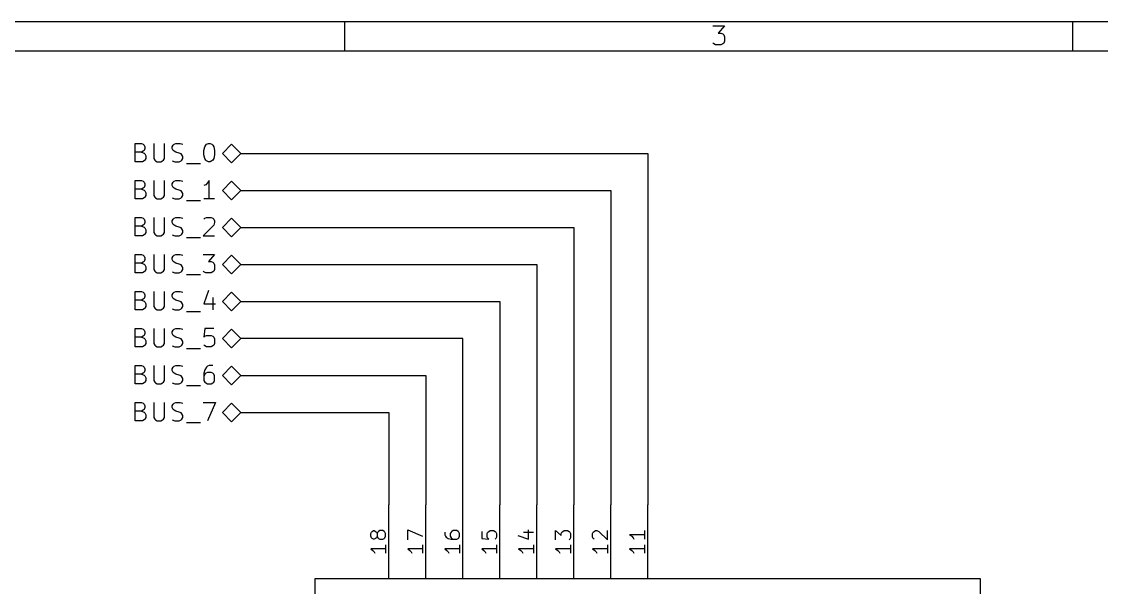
# Model space of a CAD drawing. Extents: x 0.4 to 11.3, y -7.9 to -0.4.
# Drawn here: x 3.457 to 6.377, y -1.923 to -0.394 of the extents above; entities that cross this region are included whole.
import ezdxf

# ---------------------------------------------------------------- set-up
doc = ezdxf.new("R2010")
doc.units = 0
doc.header["$MEASUREMENT"] = 0
for name, color, linetype in [('BROWN2', 54, 'CONTINUOUS'), ('GREEN3', 91, 'CONTINUOUS'), ('LYELLOW', 51, 'CONTINUOUS'), ('RED2', 1, 'CONTINUOUS'), ('RED3', 11, 'CONTINUOUS')]:
    doc.layers.add(name, color=color, linetype=linetype)

msp = doc.modelspace()

# ---------------------------------------------------------------- linework, layer by layer
at = {"layer": 'BROWN2', "linetype": 'CONTINUOUS'}
for p, q in [((3.7646, -0.7728), (3.7646, -0.7228)), ((3.7646, -0.7228), (3.7812, -0.7228)), ((3.7812, -0.7228), (3.786, -0.7252)), ((3.786, -0.7252), (3.7884, -0.7276)), ((3.7884, -0.7276), (3.7908, -0.7323)), ((3.8146, -0.7228), (3.8146, -0.7633)), ((3.8431, -0.7633), (3.8431, -0.7228)), ((3.8646, -0.7323), (3.867, -0.7276)), ((3.867, -0.7276), (3.8693, -0.7252)), ((3.8693, -0.7252), (3.8741, -0.7228)), ((3.8741, -0.7228), (3.886, -0.7228)), ((3.886, -0.7228), (3.8932, -0.7252)), ((3.9527, -0.7323), (3.9551, -0.7276)), ((3.9551, -0.7276), (3.9574, -0.7252)), ((3.9574, -0.7252), (3.9622, -0.7228)), ((3.9622, -0.7228), (3.967, -0.7228)), ((3.967, -0.7228), (3.9717, -0.7252)), ((3.9717, -0.7252), (3.9741, -0.7276)), ((3.9741, -0.7276), (3.9765, -0.7323)), ((4.025, -0.725), (4, -0.75)), ((4.05, -0.75), (4.025, -0.725)), ((3.7812, -0.7466), (3.7646, -0.7466)), ((3.786, -0.7442), (3.7812, -0.7466)), ((3.7812, -0.7466), (3.7884, -0.749)), ((3.7884, -0.7419), (3.786, -0.7442)), ((3.7908, -0.7371), (3.7884, -0.7419)), ((3.7884, -0.749), (3.7908, -0.7514)), ((3.7908, -0.7323), (3.7908, -0.7371)), ((3.7908, -0.7514), (3.7931, -0.7561)), ((3.7931, -0.7561), (3.7931, -0.7633)), ((3.8646, -0.7371), (3.8646, -0.7323)), ((3.867, -0.7419), (3.8646, -0.7371)), ((3.8693, -0.7442), (3.867, -0.7419)), ((3.8741, -0.7466), (3.8693, -0.7442)), ((3.8836, -0.749), (3.8741, -0.7466)), ((3.8884, -0.7514), (3.8836, -0.749)), ((3.8908, -0.7538), (3.8884, -0.7514)), ((3.8932, -0.7585), (3.8908, -0.7538)), ((3.8932, -0.7633), (3.8932, -0.7585)), ((3.9503, -0.7419), (3.9527, -0.7323)), ((3.9503, -0.7538), (3.9503, -0.7419)), ((3.9527, -0.7633), (3.9503, -0.7538)), ((3.9765, -0.7323), (3.9789, -0.7419)), ((3.9789, -0.7538), (3.9765, -0.7633)), ((3.9789, -0.7419), (3.9789, -0.7538)), ((4, -0.75), (4.025, -0.775)), ((4.025, -0.775), (4.05, -0.75)), ((3.7836, -0.7728), (3.7646, -0.7728)), ((3.7884, -0.7704), (3.7836, -0.7728)), ((3.7908, -0.768), (3.7884, -0.7704)), ((3.7931, -0.7633), (3.7908, -0.768)), ((3.8146, -0.7633), (3.817, -0.768)), ((3.817, -0.768), (3.8193, -0.7704)), ((3.8193, -0.7704), (3.8241, -0.7728)), ((3.8241, -0.7728), (3.8336, -0.7728)), ((3.8336, -0.7728), (3.8384, -0.7704)), ((3.8384, -0.7704), (3.8408, -0.768)), ((3.8408, -0.768), (3.8431, -0.7633)), ((3.8646, -0.7704), (3.8717, -0.7728)), ((3.8717, -0.7728), (3.8836, -0.7728)), ((3.8836, -0.7728), (3.8884, -0.7704)), ((3.8884, -0.7704), (3.8908, -0.768)), ((3.8908, -0.768), (3.8932, -0.7633)), ((3.9027, -0.7776), (3.9408, -0.7776)), ((3.9551, -0.768), (3.9527, -0.7633)), ((3.9574, -0.7704), (3.9551, -0.768)), ((3.9622, -0.7728), (3.9574, -0.7704)), ((3.967, -0.7728), (3.9622, -0.7728)), ((3.9717, -0.7704), (3.967, -0.7728)), ((3.9741, -0.768), (3.9717, -0.7704)), ((3.9765, -0.7633), (3.9741, -0.768)), ((3.7646, -0.8728), (3.7646, -0.8228)), ((3.7646, -0.8228), (3.7812, -0.8228)), ((3.7812, -0.8466), (3.7646, -0.8466)), ((3.7812, -0.8228), (3.786, -0.8252)), ((3.786, -0.8442), (3.7812, -0.8466)), ((3.7812, -0.8466), (3.7884, -0.849)), ((3.786, -0.8252), (3.7884, -0.8276)), ((3.7884, -0.8419), (3.786, -0.8442)), ((3.7884, -0.8276), (3.7908, -0.8323)), ((3.7908, -0.8371), (3.7884, -0.8419)), ((3.7908, -0.8323), (3.7908, -0.8371)), ((3.8146, -0.8228), (3.8146, -0.8633)), ((3.8431, -0.8633), (3.8431, -0.8228)), ((3.8646, -0.8323), (3.867, -0.8276)), ((3.8646, -0.8371), (3.8646, -0.8323)), ((3.867, -0.8419), (3.8646, -0.8371)), ((3.867, -0.8276), (3.8693, -0.8252)), ((3.8693, -0.8442), (3.867, -0.8419)), ((3.8693, -0.8252), (3.8741, -0.8228)), ((3.8741, -0.8466), (3.8693, -0.8442)), ((3.8741, -0.8228), (3.886, -0.8228)), ((3.8836, -0.849), (3.8741, -0.8466)), ((3.886, -0.8228), (3.8932, -0.8252)), ((3.9551, -0.8347), (3.9503, -0.8371)), ((3.9598, -0.8299), (3.9551, -0.8347)), ((3.9646, -0.8228), (3.9598, -0.8299)), ((3.9646, -0.8728), (3.9646, -0.8228)), ((4.025, -0.825), (4, -0.85)), ((4.05, -0.85), (4.025, -0.825)), ((3.7836, -0.8728), (3.7646, -0.8728)), ((3.7884, -0.8704), (3.7836, -0.8728)), ((3.7884, -0.849), (3.7908, -0.8514)), ((3.7908, -0.868), (3.7884, -0.8704)), ((3.7908, -0.8514), (3.7931, -0.8561)), ((3.7931, -0.8633), (3.7908, -0.868)), ((3.7931, -0.8561), (3.7931, -0.8633)), ((3.8146, -0.8633), (3.817, -0.868)), ((3.817, -0.868), (3.8193, -0.8704)), ((3.8193, -0.8704), (3.8241, -0.8728)), ((3.8241, -0.8728), (3.8336, -0.8728)), ((3.8336, -0.8728), (3.8384, -0.8704)), ((3.8384, -0.8704), (3.8408, -0.868)), ((3.8408, -0.868), (3.8431, -0.8633)), ((3.8646, -0.8704), (3.8717, -0.8728)), ((3.8717, -0.8728), (3.8836, -0.8728)), ((3.8884, -0.8514), (3.8836, -0.849)), ((3.8836, -0.8728), (3.8884, -0.8704)), ((3.8908, -0.8538), (3.8884, -0.8514)), ((3.8884, -0.8704), (3.8908, -0.868)), ((3.8932, -0.8585), (3.8908, -0.8538)), ((3.8908, -0.868), (3.8932, -0.8633)), ((3.8932, -0.8633), (3.8932, -0.8585)), ((3.9789, -0.8728), (3.9503, -0.8728)), ((4, -0.85), (4.025, -0.875)), ((4.025, -0.875), (4.05, -0.85)), ((3.9027, -0.8776), (3.9408, -0.8776)), ((3.7646, -0.9728), (3.7646, -0.9228)), ((3.7646, -0.9228), (3.7812, -0.9228)), ((3.7812, -0.9228), (3.786, -0.9252)), ((3.786, -0.9252), (3.7884, -0.9276)), ((3.7884, -0.9276), (3.7908, -0.9323)), ((3.7908, -0.9323), (3.7908, -0.9371)), ((3.8146, -0.9228), (3.8146, -0.9633)), ((3.8431, -0.9633), (3.8431, -0.9228)), ((3.8646, -0.9323), (3.867, -0.9276)), ((3.8646, -0.9371), (3.8646, -0.9323)), ((3.867, -0.9276), (3.8693, -0.9252)), ((3.8693, -0.9252), (3.8741, -0.9228)), ((3.8741, -0.9228), (3.886, -0.9228)), ((3.886, -0.9228), (3.8932, -0.9252)), ((3.9503, -0.9276), (3.9527, -0.9252)), ((3.9527, -0.9252), (3.9574, -0.9228)), ((3.9574, -0.9228), (3.9693, -0.9228)), ((3.9693, -0.9228), (3.9741, -0.9252)), ((3.9741, -0.9252), (3.9765, -0.9276)), ((3.9765, -0.9276), (3.9789, -0.9323)), ((3.9789, -0.9323), (3.9789, -0.9371)), ((4.025, -0.925), (4, -0.95)), ((4.05, -0.95), (4.025, -0.925)), ((3.7812, -0.9466), (3.7646, -0.9466)), ((3.786, -0.9442), (3.7812, -0.9466)), ((3.7812, -0.9466), (3.7884, -0.949)), ((3.7884, -0.9419), (3.786, -0.9442)), ((3.7908, -0.9371), (3.7884, -0.9419)), ((3.7884, -0.949), (3.7908, -0.9514)), ((3.7908, -0.9514), (3.7931, -0.9561)), ((3.7931, -0.9633), (3.7908, -0.968)), ((3.7931, -0.9561), (3.7931, -0.9633)), ((3.8146, -0.9633), (3.817, -0.968)), ((3.8408, -0.968), (3.8431, -0.9633)), ((3.867, -0.9419), (3.8646, -0.9371)), ((3.8693, -0.9442), (3.867, -0.9419)), ((3.8741, -0.9466), (3.8693, -0.9442)), ((3.8836, -0.949), (3.8741, -0.9466)), ((3.8884, -0.9514), (3.8836, -0.949)), ((3.8908, -0.9538), (3.8884, -0.9514)), ((3.8932, -0.9585), (3.8908, -0.9538)), ((3.8908, -0.968), (3.8932, -0.9633)), ((3.8932, -0.9633), (3.8932, -0.9585)), ((3.9765, -0.9442), (3.9479, -0.9728)), ((3.9789, -0.9371), (3.9765, -0.9442)), ((4, -0.95), (4.025, -0.975)), ((4.025, -0.975), (4.05, -0.95)), ((3.7836, -0.9728), (3.7646, -0.9728)), ((3.7884, -0.9704), (3.7836, -0.9728)), ((3.7908, -0.968), (3.7884, -0.9704)), ((3.817, -0.968), (3.8193, -0.9704)), ((3.8193, -0.9704), (3.8241, -0.9728)), ((3.8241, -0.9728), (3.8336, -0.9728)), ((3.8336, -0.9728), (3.8384, -0.9704)), ((3.8384, -0.9704), (3.8408, -0.968)), ((3.8646, -0.9704), (3.8717, -0.9728)), ((3.8717, -0.9728), (3.8836, -0.9728)), ((3.8836, -0.9728), (3.8884, -0.9704)), ((3.8884, -0.9704), (3.8908, -0.968)), ((3.9027, -0.9776), (3.9408, -0.9776)), ((3.9479, -0.9728), (3.9789, -0.9728)), ((3.7646, -1.0728), (3.7646, -1.0228)), ((3.7646, -1.0228), (3.7812, -1.0228)), ((3.7812, -1.0466), (3.7646, -1.0466)), ((3.7812, -1.0228), (3.786, -1.0252)), ((3.786, -1.0442), (3.7812, -1.0466)), ((3.7812, -1.0466), (3.7884, -1.049)), ((3.786, -1.0252), (3.7884, -1.0276)), ((3.7884, -1.0419), (3.786, -1.0442)), ((3.7884, -1.0276), (3.7908, -1.0323)), ((3.7908, -1.0371), (3.7884, -1.0419)), ((3.7884, -1.049), (3.7908, -1.0514)), ((3.7908, -1.0323), (3.7908, -1.0371)), ((3.8146, -1.0228), (3.8146, -1.0633)), ((3.8431, -1.0633), (3.8431, -1.0228)), ((3.8646, -1.0323), (3.867, -1.0276)), ((3.8646, -1.0371), (3.8646, -1.0323)), ((3.867, -1.0419), (3.8646, -1.0371)), ((3.867, -1.0276), (3.8693, -1.0252)), ((3.8693, -1.0442), (3.867, -1.0419)), ((3.8693, -1.0252), (3.8741, -1.0228)), ((3.8741, -1.0466), (3.8693, -1.0442)), ((3.8741, -1.0228), (3.886, -1.0228)), ((3.8836, -1.049), (3.8741, -1.0466)), ((3.8884, -1.0514), (3.8836, -1.049)), ((3.886, -1.0228), (3.8932, -1.0252)), ((3.9479, -1.0228), (3.9789, -1.0228)), ((3.9789, -1.0228), (3.9622, -1.0419)), ((3.9622, -1.0419), (3.9693, -1.0419)), ((3.9693, -1.0419), (3.9741, -1.0442)), ((3.9741, -1.0442), (3.9765, -1.0466)), ((3.9765, -1.0466), (3.9789, -1.0514)), ((4.025, -1.025), (4, -1.05)), ((4, -1.05), (4.025, -1.075)), ((4.05, -1.05), (4.025, -1.025)), ((4.025, -1.075), (4.05, -1.05)), ((3.7836, -1.0728), (3.7646, -1.0728)), ((3.7884, -1.0704), (3.7836, -1.0728)), ((3.7908, -1.068), (3.7884, -1.0704)), ((3.7908, -1.0514), (3.7931, -1.0561)), ((3.7931, -1.0633), (3.7908, -1.068)), ((3.7931, -1.0561), (3.7931, -1.0633)), ((3.8146, -1.0633), (3.817, -1.068)), ((3.817, -1.068), (3.8193, -1.0704)), ((3.8193, -1.0704), (3.8241, -1.0728)), ((3.8241, -1.0728), (3.8336, -1.0728)), ((3.8336, -1.0728), (3.8384, -1.0704)), ((3.8384, -1.0704), (3.8408, -1.068)), ((3.8408, -1.068), (3.8431, -1.0633)), ((3.8646, -1.0704), (3.8717, -1.0728)), ((3.8717, -1.0728), (3.8836, -1.0728)), ((3.8836, -1.0728), (3.8884, -1.0704)), ((3.8908, -1.0538), (3.8884, -1.0514)), ((3.8884, -1.0704), (3.8908, -1.068)), ((3.8932, -1.0585), (3.8908, -1.0538)), ((3.8908, -1.068), (3.8932, -1.0633)), ((3.8932, -1.0633), (3.8932, -1.0585)), ((3.9027, -1.0776), (3.9408, -1.0776)), ((3.9503, -1.0704), (3.9479, -1.068)), ((3.9551, -1.0728), (3.9503, -1.0704)), ((3.9693, -1.0728), (3.9551, -1.0728)), ((3.9741, -1.0704), (3.9693, -1.0728)), ((3.9765, -1.068), (3.9741, -1.0704)), ((3.9789, -1.0633), (3.9765, -1.068)), ((3.9789, -1.0514), (3.9789, -1.0633)), ((3.7646, -1.1728), (3.7646, -1.1228)), ((3.7646, -1.1228), (3.7812, -1.1228)), ((3.7812, -1.1228), (3.786, -1.1252)), ((3.786, -1.1252), (3.7884, -1.1276)), ((3.7884, -1.1276), (3.7908, -1.1323)), ((3.7908, -1.1371), (3.7884, -1.1419)), ((3.7908, -1.1323), (3.7908, -1.1371)), ((3.8146, -1.1228), (3.8146, -1.1633)), ((3.8431, -1.1633), (3.8431, -1.1228)), ((3.8646, -1.1323), (3.867, -1.1276)), ((3.8646, -1.1371), (3.8646, -1.1323)), ((3.867, -1.1419), (3.8646, -1.1371)), ((3.867, -1.1276), (3.8693, -1.1252)), ((3.8693, -1.1252), (3.8741, -1.1228)), ((3.8741, -1.1228), (3.886, -1.1228)), ((3.886, -1.1228), (3.8932, -1.1252)), ((3.9622, -1.1204), (3.9503, -1.1561)), ((4.025, -1.125), (4, -1.15)), ((4.05, -1.15), (4.025, -1.125)), ((3.7812, -1.1466), (3.7646, -1.1466)), ((3.786, -1.1442), (3.7812, -1.1466)), ((3.7812, -1.1466), (3.7884, -1.149)), ((3.7884, -1.1419), (3.786, -1.1442)), ((3.7884, -1.149), (3.7908, -1.1514)), ((3.7908, -1.1514), (3.7931, -1.1561)), ((3.7931, -1.1633), (3.7908, -1.168)), ((3.7931, -1.1561), (3.7931, -1.1633)), ((3.8146, -1.1633), (3.817, -1.168)), ((3.8408, -1.168), (3.8431, -1.1633)), ((3.8693, -1.1442), (3.867, -1.1419)), ((3.8741, -1.1466), (3.8693, -1.1442)), ((3.8836, -1.149), (3.8741, -1.1466)), ((3.8884, -1.1514), (3.8836, -1.149)), ((3.8908, -1.1538), (3.8884, -1.1514)), ((3.8932, -1.1585), (3.8908, -1.1538)), ((3.8908, -1.168), (3.8932, -1.1633)), ((3.8932, -1.1633), (3.8932, -1.1585)), ((3.9503, -1.1561), (3.9812, -1.1561)), ((3.9741, -1.1395), (3.9741, -1.1728)), ((4, -1.15), (4.025, -1.175)), ((4.025, -1.175), (4.05, -1.15)), ((3.7836, -1.1728), (3.7646, -1.1728)), ((3.7884, -1.1704), (3.7836, -1.1728)), ((3.7908, -1.168), (3.7884, -1.1704)), ((3.817, -1.168), (3.8193, -1.1704)), ((3.8193, -1.1704), (3.8241, -1.1728)), ((3.8241, -1.1728), (3.8336, -1.1728)), ((3.8336, -1.1728), (3.8384, -1.1704)), ((3.8384, -1.1704), (3.8408, -1.168)), ((3.8646, -1.1704), (3.8717, -1.1728)), ((3.8717, -1.1728), (3.8836, -1.1728)), ((3.8836, -1.1728), (3.8884, -1.1704)), ((3.8884, -1.1704), (3.8908, -1.168)), ((3.9027, -1.1776), (3.9408, -1.1776)), ((3.7646, -1.2728), (3.7646, -1.2228)), ((3.7646, -1.2228), (3.7812, -1.2228)), ((3.7812, -1.2228), (3.786, -1.2252)), ((3.786, -1.2252), (3.7884, -1.2276)), ((3.8146, -1.2228), (3.8146, -1.2633)), ((3.8431, -1.2633), (3.8431, -1.2228)), ((3.867, -1.2276), (3.8693, -1.2252)), ((3.8693, -1.2252), (3.8741, -1.2228)), ((3.8741, -1.2228), (3.886, -1.2228)), ((3.886, -1.2228), (3.8932, -1.2252)), ((3.9527, -1.2228), (3.9503, -1.2466)), ((3.9765, -1.2228), (3.9527, -1.2228)), ((4.025, -1.225), (4, -1.25)), ((4.05, -1.25), (4.025, -1.225)), ((3.7812, -1.2466), (3.7646, -1.2466)), ((3.786, -1.2442), (3.7812, -1.2466)), ((3.7812, -1.2466), (3.7884, -1.249)), ((3.7884, -1.2419), (3.786, -1.2442)), ((3.7884, -1.2276), (3.7908, -1.2323)), ((3.7908, -1.2371), (3.7884, -1.2419)), ((3.7884, -1.249), (3.7908, -1.2514)), ((3.7908, -1.2323), (3.7908, -1.2371)), ((3.7908, -1.2514), (3.7931, -1.2561)), ((3.8646, -1.2323), (3.867, -1.2276)), ((3.8646, -1.2371), (3.8646, -1.2323)), ((3.867, -1.2419), (3.8646, -1.2371)), ((3.8693, -1.2442), (3.867, -1.2419)), ((3.8741, -1.2466), (3.8693, -1.2442)), ((3.8836, -1.249), (3.8741, -1.2466)), ((3.8884, -1.2514), (3.8836, -1.249)), ((3.8908, -1.2538), (3.8884, -1.2514)), ((3.8932, -1.2585), (3.8908, -1.2538)), ((3.9503, -1.2466), (3.9527, -1.2442)), ((3.9527, -1.2442), (3.9574, -1.2419)), ((3.9574, -1.2419), (3.9693, -1.2419)), ((3.9693, -1.2419), (3.9741, -1.2442)), ((3.9741, -1.2442), (3.9765, -1.2466)), ((3.9765, -1.2466), (3.9789, -1.2514)), ((3.9789, -1.2514), (3.9789, -1.2633)), ((4, -1.25), (4.025, -1.275)), ((4.025, -1.275), (4.05, -1.25)), ((3.7836, -1.2728), (3.7646, -1.2728)), ((3.7884, -1.2704), (3.7836, -1.2728)), ((3.7908, -1.268), (3.7884, -1.2704)), ((3.7931, -1.2633), (3.7908, -1.268)), ((3.7931, -1.2561), (3.7931, -1.2633)), ((3.8146, -1.2633), (3.817, -1.268)), ((3.817, -1.268), (3.8193, -1.2704)), ((3.8193, -1.2704), (3.8241, -1.2728)), ((3.8241, -1.2728), (3.8336, -1.2728)), ((3.8336, -1.2728), (3.8384, -1.2704)), ((3.8384, -1.2704), (3.8408, -1.268)), ((3.8408, -1.268), (3.8431, -1.2633)), ((3.8646, -1.2704), (3.8717, -1.2728)), ((3.8717, -1.2728), (3.8836, -1.2728)), ((3.8836, -1.2728), (3.8884, -1.2704)), ((3.8884, -1.2704), (3.8908, -1.268)), ((3.8908, -1.268), (3.8932, -1.2633)), ((3.8932, -1.2633), (3.8932, -1.2585)), ((3.9027, -1.2776), (3.9408, -1.2776)), ((3.9527, -1.2704), (3.9503, -1.268)), ((3.9574, -1.2728), (3.9527, -1.2704)), ((3.9693, -1.2728), (3.9574, -1.2728)), ((3.9741, -1.2704), (3.9693, -1.2728)), ((3.9765, -1.268), (3.9741, -1.2704)), ((3.9789, -1.2633), (3.9765, -1.268)), ((3.7646, -1.3728), (3.7646, -1.3228)), ((3.7646, -1.3228), (3.7812, -1.3228)), ((3.7812, -1.3228), (3.786, -1.3252)), ((3.786, -1.3252), (3.7884, -1.3276)), ((3.7884, -1.3419), (3.786, -1.3442)), ((3.7884, -1.3276), (3.7908, -1.3323)), ((3.7908, -1.3371), (3.7884, -1.3419)), ((3.7908, -1.3323), (3.7908, -1.3371)), ((3.8146, -1.3228), (3.8146, -1.3633)), ((3.8431, -1.3633), (3.8431, -1.3228)), ((3.8646, -1.3323), (3.867, -1.3276)), ((3.8646, -1.3371), (3.8646, -1.3323)), ((3.867, -1.3419), (3.8646, -1.3371)), ((3.867, -1.3276), (3.8693, -1.3252)), ((3.8693, -1.3442), (3.867, -1.3419)), ((3.8693, -1.3252), (3.8741, -1.3228)), ((3.8741, -1.3228), (3.886, -1.3228)), ((3.886, -1.3228), (3.8932, -1.3252)), ((3.9527, -1.3347), (3.9503, -1.3442)), ((3.9574, -1.3276), (3.9527, -1.3347)), ((3.9598, -1.3419), (3.9551, -1.3442)), ((3.9598, -1.3252), (3.9574, -1.3276)), ((3.9646, -1.3228), (3.9598, -1.3252)), ((3.9693, -1.3419), (3.9598, -1.3419)), ((3.9741, -1.3228), (3.9646, -1.3228)), ((3.9741, -1.3442), (3.9693, -1.3419)), ((4.025, -1.325), (4, -1.35)), ((4.05, -1.35), (4.025, -1.325)), ((3.7812, -1.3466), (3.7646, -1.3466)), ((3.786, -1.3442), (3.7812, -1.3466)), ((3.7812, -1.3466), (3.7884, -1.349)), ((3.7884, -1.3704), (3.7836, -1.3728)), ((3.7884, -1.349), (3.7908, -1.3514)), ((3.7908, -1.368), (3.7884, -1.3704)), ((3.7908, -1.3514), (3.7931, -1.3561)), ((3.7931, -1.3633), (3.7908, -1.368)), ((3.7931, -1.3561), (3.7931, -1.3633)), ((3.8146, -1.3633), (3.817, -1.368)), ((3.817, -1.368), (3.8193, -1.3704)), ((3.8193, -1.3704), (3.8241, -1.3728)), ((3.8336, -1.3728), (3.8384, -1.3704)), ((3.8384, -1.3704), (3.8408, -1.368)), ((3.8408, -1.368), (3.8431, -1.3633)), ((3.8646, -1.3704), (3.8717, -1.3728)), ((3.8741, -1.3466), (3.8693, -1.3442)), ((3.8836, -1.349), (3.8741, -1.3466)), ((3.8884, -1.3514), (3.8836, -1.349)), ((3.8836, -1.3728), (3.8884, -1.3704)), ((3.8908, -1.3538), (3.8884, -1.3514)), ((3.8884, -1.3704), (3.8908, -1.368)), ((3.8932, -1.3585), (3.8908, -1.3538)), ((3.8908, -1.368), (3.8932, -1.3633)), ((3.8932, -1.3633), (3.8932, -1.3585)), ((3.9503, -1.3442), (3.9503, -1.3633)), ((3.9527, -1.3466), (3.9503, -1.3514)), ((3.9503, -1.3633), (3.9527, -1.368)), ((3.9551, -1.3442), (3.9527, -1.3466)), ((3.9527, -1.368), (3.9551, -1.3704)), ((3.9551, -1.3704), (3.9598, -1.3728)), ((3.9693, -1.3728), (3.9741, -1.3704)), ((3.9765, -1.3466), (3.9741, -1.3442)), ((3.9741, -1.3704), (3.9765, -1.368)), ((3.9789, -1.3514), (3.9765, -1.3466)), ((3.9765, -1.368), (3.9789, -1.3633)), ((3.9789, -1.3633), (3.9789, -1.3514)), ((4, -1.35), (4.025, -1.375)), ((4.025, -1.375), (4.05, -1.35)), ((3.7836, -1.3728), (3.7646, -1.3728)), ((3.8241, -1.3728), (3.8336, -1.3728)), ((3.8717, -1.3728), (3.8836, -1.3728)), ((3.9027, -1.3776), (3.9408, -1.3776)), ((3.9598, -1.3728), (3.9693, -1.3728)), ((3.7646, -1.4728), (3.7646, -1.4228)), ((3.7646, -1.4228), (3.7812, -1.4228)), ((3.7812, -1.4228), (3.786, -1.4252)), ((3.786, -1.4252), (3.7884, -1.4276)), ((3.7884, -1.4276), (3.7908, -1.4323)), ((3.8146, -1.4228), (3.8146, -1.4633)), ((3.8431, -1.4633), (3.8431, -1.4228)), ((3.8646, -1.4323), (3.867, -1.4276)), ((3.867, -1.4276), (3.8693, -1.4252)), ((3.8693, -1.4252), (3.8741, -1.4228)), ((3.8741, -1.4228), (3.886, -1.4228)), ((3.886, -1.4228), (3.8932, -1.4252)), ((3.9479, -1.4228), (3.9812, -1.4228)), ((3.9812, -1.4228), (3.9598, -1.4728)), ((4.025, -1.425), (4, -1.45)), ((4.05, -1.45), (4.025, -1.425)), ((3.7812, -1.4466), (3.7646, -1.4466)), ((3.786, -1.4442), (3.7812, -1.4466)), ((3.7812, -1.4466), (3.7884, -1.449)), ((3.7884, -1.4419), (3.786, -1.4442)), ((3.7908, -1.4371), (3.7884, -1.4419)), ((3.7884, -1.449), (3.7908, -1.4514)), ((3.7908, -1.4323), (3.7908, -1.4371)), ((3.7908, -1.4514), (3.7931, -1.4561)), ((3.7931, -1.4561), (3.7931, -1.4633)), ((3.8646, -1.4371), (3.8646, -1.4323)), ((3.867, -1.4419), (3.8646, -1.4371)), ((3.8693, -1.4442), (3.867, -1.4419)), ((3.8741, -1.4466), (3.8693, -1.4442)), ((3.8836, -1.449), (3.8741, -1.4466)), ((3.8884, -1.4514), (3.8836, -1.449)), ((3.8908, -1.4538), (3.8884, -1.4514)), ((3.8932, -1.4585), (3.8908, -1.4538)), ((3.8932, -1.4633), (3.8932, -1.4585)), ((4, -1.45), (4.025, -1.475)), ((4.025, -1.475), (4.05, -1.45)), ((3.7836, -1.4728), (3.7646, -1.4728)), ((3.7884, -1.4704), (3.7836, -1.4728)), ((3.7908, -1.468), (3.7884, -1.4704)), ((3.7931, -1.4633), (3.7908, -1.468)), ((3.8146, -1.4633), (3.817, -1.468)), ((3.817, -1.468), (3.8193, -1.4704)), ((3.8193, -1.4704), (3.8241, -1.4728)), ((3.8241, -1.4728), (3.8336, -1.4728)), ((3.8336, -1.4728), (3.8384, -1.4704)), ((3.8384, -1.4704), (3.8408, -1.468)), ((3.8408, -1.468), (3.8431, -1.4633)), ((3.8646, -1.4704), (3.8717, -1.4728)), ((3.8717, -1.4728), (3.8836, -1.4728)), ((3.8836, -1.4728), (3.8884, -1.4704)), ((3.8884, -1.4704), (3.8908, -1.468)), ((3.8908, -1.468), (3.8932, -1.4633)), ((3.9027, -1.4776), (3.9408, -1.4776))]:
    msp.add_line(p, q, dxfattribs=at)
at = {"layer": 'GREEN3', "linetype": 'CONTINUOUS'}
for p, q in [((4.05, -0.75), (5.15, -0.75)), ((5.15, -0.75), (5.15, -1.7)), ((4.05, -0.85), (5.05, -0.85)), ((5.05, -0.85), (5.05, -1.7)), ((4.05, -0.95), (4.95, -0.95)), ((4.95, -0.95), (4.95, -1.7)), ((4.05, -1.05), (4.85, -1.05)), ((4.85, -1.05), (4.85, -1.7)), ((4.05, -1.15), (4.75, -1.15)), ((4.75, -1.15), (4.75, -1.7)), ((4.65, -1.25), (4.05, -1.25)), ((4.65, -1.7), (4.65, -1.25)), ((4.05, -1.35), (4.55, -1.35)), ((4.55, -1.35), (4.55, -1.7)), ((4.05, -1.45), (4.45, -1.45)), ((4.45, -1.45), (4.45, -1.7))]:
    msp.add_line(p, q, dxfattribs=at)
at = {"layer": 'LYELLOW', "linetype": 'CONTINUOUS'}
for p, q in [((6.05, -1.9), (4.25, -1.9)), ((4.25, -1.9), (4.25, -2.9)), ((6.05, -2.9), (6.05, -1.9))]:
    msp.add_line(p, q, dxfattribs=at)
at = {"layer": 'RED2', "linetype": 'CONTINUOUS'}
for p, q in [((0.3937, -0.3937), (11.2993, -0.3937)), ((4.3307, -0.4724), (4.3307, -0.3937)), ((5.3262, -0.4053), (5.3578, -0.4053)), ((5.3578, -0.4053), (5.3408, -0.4248)), ((6.2992, -0.4724), (6.2992, -0.3937)), ((5.3408, -0.4248), (5.3481, -0.4248)), ((5.3481, -0.4248), (5.353, -0.4272)), ((5.353, -0.4272), (5.3554, -0.4296)), ((5.3554, -0.4296), (5.3578, -0.4345)), ((5.3578, -0.4345), (5.3578, -0.4467)), ((5.3286, -0.454), (5.3262, -0.4516)), ((5.3335, -0.4564), (5.3286, -0.454)), ((5.3481, -0.4564), (5.3335, -0.4564)), ((5.353, -0.454), (5.3481, -0.4564)), ((5.3554, -0.4516), (5.353, -0.454)), ((5.3578, -0.4467), (5.3554, -0.4516)), ((0.4724, -0.4724), (11.2206, -0.4724)), ((4.45, -1.9), (4.45, -1.7)), ((4.45, -1.9), (4.45, -1.7)), ((4.55, -1.9), (4.55, -1.7)), ((4.55, -1.9), (4.55, -1.7)), ((4.65, -1.9), (4.65, -1.7)), ((4.65, -1.9), (4.65, -1.7)), ((4.75, -1.9), (4.75, -1.7)), ((4.75, -1.9), (4.75, -1.7)), ((4.85, -1.9), (4.85, -1.7)), ((4.85, -1.9), (4.85, -1.7)), ((4.95, -1.9), (4.95, -1.7)), ((4.95, -1.9), (4.95, -1.7)), ((5.05, -1.9), (5.05, -1.7)), ((5.05, -1.9), (5.05, -1.7)), ((5.15, -1.9), (5.15, -1.7)), ((5.15, -1.9), (5.15, -1.7)), ((6.05, -1.9), (4.25, -1.9)), ((4.25, -1.9), (4.25, -2.9)), ((6.05, -2.9), (6.05, -1.9))]:
    msp.add_line(p, q, dxfattribs=at)
at = {"layer": 'RED3', "linetype": 'CONTINUOUS'}
for p, q in [((4.4011, -1.7771), (4.403, -1.7733)), ((4.4011, -1.7771), (4.403, -1.7733)), ((4.4011, -1.7848), (4.4011, -1.7771)), ((4.4011, -1.7848), (4.4011, -1.7771)), ((4.403, -1.7733), (4.4049, -1.7714)), ((4.403, -1.7733), (4.4049, -1.7714)), ((4.4049, -1.7714), (4.4087, -1.7695)), ((4.4049, -1.7714), (4.4087, -1.7695)), ((4.4087, -1.7695), (4.4106, -1.7695)), ((4.4087, -1.7695), (4.4106, -1.7695)), ((4.4106, -1.7695), (4.4144, -1.7714)), ((4.4106, -1.7695), (4.4144, -1.7714)), ((4.4144, -1.7714), (4.4163, -1.7733)), ((4.4144, -1.7714), (4.4163, -1.7733)), ((4.4163, -1.7733), (4.4182, -1.7771)), ((4.4163, -1.7733), (4.4182, -1.7771)), ((4.4201, -1.7733), (4.4182, -1.7771)), ((4.4201, -1.7733), (4.4182, -1.7771)), ((4.4182, -1.7771), (4.4182, -1.7848)), ((4.4182, -1.7771), (4.4182, -1.7848)), ((4.4221, -1.7714), (4.4201, -1.7733)), ((4.4221, -1.7714), (4.4201, -1.7733)), ((4.4259, -1.7695), (4.4221, -1.7714)), ((4.4259, -1.7695), (4.4221, -1.7714)), ((4.4335, -1.7695), (4.4259, -1.7695)), ((4.4335, -1.7695), (4.4259, -1.7695)), ((4.4373, -1.7714), (4.4335, -1.7695)), ((4.4373, -1.7714), (4.4335, -1.7695)), ((4.4392, -1.7733), (4.4373, -1.7714)), ((4.4392, -1.7733), (4.4373, -1.7714)), ((4.4411, -1.7771), (4.4392, -1.7733)), ((4.4411, -1.7771), (4.4392, -1.7733)), ((4.4411, -1.7848), (4.4411, -1.7771)), ((4.4411, -1.7848), (4.4411, -1.7771)), ((4.5011, -1.7943), (4.5011, -1.7676)), ((4.5011, -1.7676), (4.5411, -1.7848)), ((4.5011, -1.7943), (4.5011, -1.7676)), ((4.5011, -1.7676), (4.5411, -1.7848)), ((4.6011, -1.7733), (4.6011, -1.7809)), ((4.6011, -1.7733), (4.6011, -1.7809)), ((4.6182, -1.7733), (4.6163, -1.7771)), ((4.6182, -1.7733), (4.6163, -1.7771)), ((4.6163, -1.7771), (4.6163, -1.7848)), ((4.6163, -1.7771), (4.6163, -1.7848)), ((4.6201, -1.7714), (4.6182, -1.7733)), ((4.6201, -1.7714), (4.6182, -1.7733)), ((4.624, -1.7695), (4.6201, -1.7714)), ((4.624, -1.7695), (4.6201, -1.7714)), ((4.6335, -1.7695), (4.624, -1.7695)), ((4.6335, -1.7695), (4.624, -1.7695)), ((4.6373, -1.7714), (4.6335, -1.7695)), ((4.6373, -1.7714), (4.6335, -1.7695)), ((4.6392, -1.7733), (4.6373, -1.7714)), ((4.6392, -1.7733), (4.6373, -1.7714)), ((4.6411, -1.7771), (4.6392, -1.7733)), ((4.6411, -1.7771), (4.6392, -1.7733)), ((4.6411, -1.7848), (4.6411, -1.7771)), ((4.6411, -1.7848), (4.6411, -1.7771)), ((4.7011, -1.7714), (4.7011, -1.7905)), ((4.7011, -1.7714), (4.7011, -1.7905)), ((4.7163, -1.7771), (4.7182, -1.7733)), ((4.7163, -1.7771), (4.7182, -1.7733)), ((4.7163, -1.7867), (4.7163, -1.7771)), ((4.7163, -1.7867), (4.7163, -1.7771)), ((4.7182, -1.7733), (4.7201, -1.7714)), ((4.7182, -1.7733), (4.7201, -1.7714)), ((4.7201, -1.7714), (4.724, -1.7695)), ((4.7201, -1.7714), (4.724, -1.7695)), ((4.724, -1.7695), (4.7335, -1.7695)), ((4.724, -1.7695), (4.7335, -1.7695)), ((4.7335, -1.7695), (4.7373, -1.7714)), ((4.7335, -1.7695), (4.7373, -1.7714)), ((4.7373, -1.7714), (4.7392, -1.7733)), ((4.7373, -1.7714), (4.7392, -1.7733)), ((4.7392, -1.7733), (4.7411, -1.7771)), ((4.7392, -1.7733), (4.7411, -1.7771)), ((4.7411, -1.7771), (4.7411, -1.7867)), ((4.7411, -1.7771), (4.7411, -1.7867)), ((4.8144, -1.7733), (4.8411, -1.7733)), ((4.8144, -1.7733), (4.8411, -1.7733)), ((4.8278, -1.7924), (4.8278, -1.7676)), ((4.8278, -1.7924), (4.8278, -1.7676)), ((4.9011, -1.7943), (4.9011, -1.7695)), ((4.9011, -1.7695), (4.9163, -1.7829)), ((4.9011, -1.7943), (4.9011, -1.7695)), ((4.9011, -1.7695), (4.9163, -1.7829)), ((4.9163, -1.7771), (4.9182, -1.7733)), ((4.9163, -1.7771), (4.9182, -1.7733)), ((4.9163, -1.7829), (4.9163, -1.7771)), ((4.9163, -1.7829), (4.9163, -1.7771)), ((4.9182, -1.7733), (4.9201, -1.7714)), ((4.9182, -1.7733), (4.9201, -1.7714)), ((4.9201, -1.7714), (4.924, -1.7695)), ((4.9201, -1.7714), (4.924, -1.7695)), ((4.924, -1.7695), (4.9335, -1.7695)), ((4.924, -1.7695), (4.9335, -1.7695)), ((4.9335, -1.7695), (4.9373, -1.7714)), ((4.9335, -1.7695), (4.9373, -1.7714)), ((4.9373, -1.7714), (4.9392, -1.7733)), ((4.9373, -1.7714), (4.9392, -1.7733)), ((4.9392, -1.7733), (4.9411, -1.7771)), ((4.9392, -1.7733), (4.9411, -1.7771)), ((4.9411, -1.7771), (4.9411, -1.7886)), ((4.9411, -1.7771), (4.9411, -1.7886)), ((5.0011, -1.7771), (5.003, -1.7733)), ((5.0011, -1.7771), (5.003, -1.7733)), ((5.0011, -1.7867), (5.0011, -1.7771)), ((5.0011, -1.7867), (5.0011, -1.7771)), ((5.003, -1.7733), (5.0049, -1.7714)), ((5.003, -1.7733), (5.0049, -1.7714)), ((5.0049, -1.7714), (5.0087, -1.7695)), ((5.0049, -1.7714), (5.0087, -1.7695)), ((5.0087, -1.7695), (5.0125, -1.7695)), ((5.0087, -1.7695), (5.0125, -1.7695)), ((5.0125, -1.7695), (5.0182, -1.7714)), ((5.0125, -1.7695), (5.0182, -1.7714)), ((5.0182, -1.7714), (5.0411, -1.7943)), ((5.0182, -1.7714), (5.0411, -1.7943)), ((5.0411, -1.7943), (5.0411, -1.7695)), ((5.0411, -1.7943), (5.0411, -1.7695)), ((5.1411, -1.7695), (5.1411, -1.7924)), ((5.1411, -1.7695), (5.1411, -1.7924)), ((4.403, -1.7886), (4.4011, -1.7848)), ((4.403, -1.7886), (4.4011, -1.7848)), ((4.4049, -1.7905), (4.403, -1.7886)), ((4.4049, -1.7905), (4.403, -1.7886)), ((4.4087, -1.7924), (4.4049, -1.7905)), ((4.4087, -1.7924), (4.4049, -1.7905)), ((4.4106, -1.7924), (4.4087, -1.7924)), ((4.4106, -1.7924), (4.4087, -1.7924)), ((4.4144, -1.7905), (4.4106, -1.7924)), ((4.4144, -1.7905), (4.4106, -1.7924)), ((4.4163, -1.7886), (4.4144, -1.7905)), ((4.4163, -1.7886), (4.4144, -1.7905)), ((4.4182, -1.7848), (4.4163, -1.7886)), ((4.4182, -1.7848), (4.4163, -1.7886)), ((4.4182, -1.7848), (4.4201, -1.7886)), ((4.4182, -1.7848), (4.4201, -1.7886)), ((4.4201, -1.7886), (4.4221, -1.7905)), ((4.4201, -1.7886), (4.4221, -1.7905)), ((4.4221, -1.7905), (4.4259, -1.7924)), ((4.4221, -1.7905), (4.4259, -1.7924)), ((4.4259, -1.7924), (4.4335, -1.7924)), ((4.4259, -1.7924), (4.4335, -1.7924)), ((4.4335, -1.7924), (4.4373, -1.7905)), ((4.4335, -1.7924), (4.4373, -1.7905)), ((4.4373, -1.7905), (4.4392, -1.7886)), ((4.4373, -1.7905), (4.4392, -1.7886)), ((4.4392, -1.7886), (4.4411, -1.7848)), ((4.4392, -1.7886), (4.4411, -1.7848)), ((4.4411, -1.8076), (4.4411, -1.8305)), ((4.4411, -1.8076), (4.4411, -1.8305)), ((4.5411, -1.8076), (4.5411, -1.8305)), ((4.5411, -1.8076), (4.5411, -1.8305)), ((4.6011, -1.7809), (4.603, -1.7848)), ((4.6011, -1.7809), (4.603, -1.7848)), ((4.603, -1.7848), (4.6049, -1.7867)), ((4.603, -1.7848), (4.6049, -1.7867)), ((4.6049, -1.7867), (4.6106, -1.7905)), ((4.6049, -1.7867), (4.6106, -1.7905)), ((4.6106, -1.7905), (4.6182, -1.7924)), ((4.6106, -1.7905), (4.6182, -1.7924)), ((4.6163, -1.7848), (4.6182, -1.7886)), ((4.6163, -1.7848), (4.6182, -1.7886)), ((4.6182, -1.7886), (4.6201, -1.7905)), ((4.6182, -1.7886), (4.6201, -1.7905)), ((4.6182, -1.7924), (4.6335, -1.7924)), ((4.6182, -1.7924), (4.6335, -1.7924)), ((4.6201, -1.7905), (4.624, -1.7924)), ((4.6201, -1.7905), (4.624, -1.7924)), ((4.6335, -1.7924), (4.6373, -1.7905)), ((4.6335, -1.7924), (4.6373, -1.7905)), ((4.6373, -1.7905), (4.6392, -1.7886)), ((4.6373, -1.7905), (4.6392, -1.7886)), ((4.6392, -1.7886), (4.6411, -1.7848)), ((4.6392, -1.7886), (4.6411, -1.7848)), ((4.6411, -1.8076), (4.6411, -1.8305)), ((4.6411, -1.8076), (4.6411, -1.8305)), ((4.7011, -1.7905), (4.7201, -1.7924)), ((4.7011, -1.7905), (4.7201, -1.7924)), ((4.7182, -1.7905), (4.7163, -1.7867)), ((4.7182, -1.7905), (4.7163, -1.7867)), ((4.7201, -1.7924), (4.7182, -1.7905)), ((4.7201, -1.7924), (4.7182, -1.7905)), ((4.7392, -1.7905), (4.7373, -1.7924)), ((4.7392, -1.7905), (4.7373, -1.7924)), ((4.7411, -1.7867), (4.7392, -1.7905)), ((4.7411, -1.7867), (4.7392, -1.7905)), ((4.7411, -1.8076), (4.7411, -1.8305)), ((4.7411, -1.8076), (4.7411, -1.8305)), ((4.7992, -1.7829), (4.8278, -1.7924)), ((4.7992, -1.7829), (4.8278, -1.7924)), ((4.8411, -1.8076), (4.8411, -1.8305)), ((4.8411, -1.8076), (4.8411, -1.8305)), ((4.9392, -1.7924), (4.9373, -1.7943)), ((4.9392, -1.7924), (4.9373, -1.7943)), ((4.9411, -1.7886), (4.9392, -1.7924)), ((4.9411, -1.7886), (4.9392, -1.7924)), ((4.9411, -1.8076), (4.9411, -1.8305)), ((4.9411, -1.8076), (4.9411, -1.8305)), ((5.003, -1.7905), (5.0011, -1.7867)), ((5.003, -1.7905), (5.0011, -1.7867)), ((5.0049, -1.7924), (5.003, -1.7905)), ((5.0049, -1.7924), (5.003, -1.7905)), ((5.0411, -1.8076), (5.0411, -1.8305)), ((5.0411, -1.8076), (5.0411, -1.8305)), ((5.1411, -1.7809), (5.1011, -1.7809)), ((5.1011, -1.7809), (5.1068, -1.7848)), ((5.1411, -1.7809), (5.1011, -1.7809)), ((5.1011, -1.7809), (5.1068, -1.7848)), ((5.1068, -1.7848), (5.1106, -1.7886)), ((5.1068, -1.7848), (5.1106, -1.7886)), ((5.1106, -1.7886), (5.1125, -1.7924)), ((5.1106, -1.7886), (5.1125, -1.7924)), ((5.1411, -1.8076), (5.1411, -1.8305)), ((5.1411, -1.8076), (5.1411, -1.8305)), ((4.4411, -1.819), (4.4011, -1.819)), ((4.4011, -1.819), (4.4068, -1.8229)), ((4.4411, -1.819), (4.4011, -1.819)), ((4.4011, -1.819), (4.4068, -1.8229)), ((4.4068, -1.8229), (4.4106, -1.8267)), ((4.4068, -1.8229), (4.4106, -1.8267)), ((4.4106, -1.8267), (4.4125, -1.8305)), ((4.4106, -1.8267), (4.4125, -1.8305)), ((4.5411, -1.819), (4.5011, -1.819)), ((4.5011, -1.819), (4.5068, -1.8229)), ((4.5411, -1.819), (4.5011, -1.819)), ((4.5011, -1.819), (4.5068, -1.8229)), ((4.5068, -1.8229), (4.5106, -1.8267)), ((4.5068, -1.8229), (4.5106, -1.8267)), ((4.5106, -1.8267), (4.5125, -1.8305)), ((4.5106, -1.8267), (4.5125, -1.8305)), ((4.6411, -1.819), (4.6011, -1.819)), ((4.6011, -1.819), (4.6068, -1.8229)), ((4.6411, -1.819), (4.6011, -1.819)), ((4.6011, -1.819), (4.6068, -1.8229)), ((4.6068, -1.8229), (4.6106, -1.8267)), ((4.6068, -1.8229), (4.6106, -1.8267)), ((4.6106, -1.8267), (4.6125, -1.8305)), ((4.6106, -1.8267), (4.6125, -1.8305)), ((4.7411, -1.819), (4.7011, -1.819)), ((4.7011, -1.819), (4.7068, -1.8229)), ((4.7411, -1.819), (4.7011, -1.819)), ((4.7011, -1.819), (4.7068, -1.8229)), ((4.7068, -1.8229), (4.7106, -1.8267)), ((4.7068, -1.8229), (4.7106, -1.8267)), ((4.7106, -1.8267), (4.7125, -1.8305)), ((4.7106, -1.8267), (4.7125, -1.8305)), ((4.8411, -1.819), (4.8011, -1.819)), ((4.8011, -1.819), (4.8068, -1.8229)), ((4.8411, -1.819), (4.8011, -1.819)), ((4.8011, -1.819), (4.8068, -1.8229)), ((4.8068, -1.8229), (4.8106, -1.8267)), ((4.8068, -1.8229), (4.8106, -1.8267)), ((4.8106, -1.8267), (4.8125, -1.8305)), ((4.8106, -1.8267), (4.8125, -1.8305)), ((4.9411, -1.819), (4.9011, -1.819)), ((4.9011, -1.819), (4.9068, -1.8229)), ((4.9411, -1.819), (4.9011, -1.819)), ((4.9011, -1.819), (4.9068, -1.8229)), ((4.9068, -1.8229), (4.9106, -1.8267)), ((4.9068, -1.8229), (4.9106, -1.8267)), ((4.9106, -1.8267), (4.9125, -1.8305)), ((4.9106, -1.8267), (4.9125, -1.8305)), ((5.0411, -1.819), (5.0011, -1.819)), ((5.0011, -1.819), (5.0068, -1.8229)), ((5.0411, -1.819), (5.0011, -1.819)), ((5.0011, -1.819), (5.0068, -1.8229)), ((5.0068, -1.8229), (5.0106, -1.8267)), ((5.0068, -1.8229), (5.0106, -1.8267)), ((5.0106, -1.8267), (5.0125, -1.8305)), ((5.0106, -1.8267), (5.0125, -1.8305)), ((5.1411, -1.819), (5.1011, -1.819)), ((5.1011, -1.819), (5.1068, -1.8229)), ((5.1411, -1.819), (5.1011, -1.819)), ((5.1011, -1.819), (5.1068, -1.8229)), ((5.1068, -1.8229), (5.1106, -1.8267)), ((5.1068, -1.8229), (5.1106, -1.8267)), ((5.1106, -1.8267), (5.1125, -1.8305)), ((5.1106, -1.8267), (5.1125, -1.8305))]:
    msp.add_line(p, q, dxfattribs=at)

doc.saveas('drawing.dxf')
